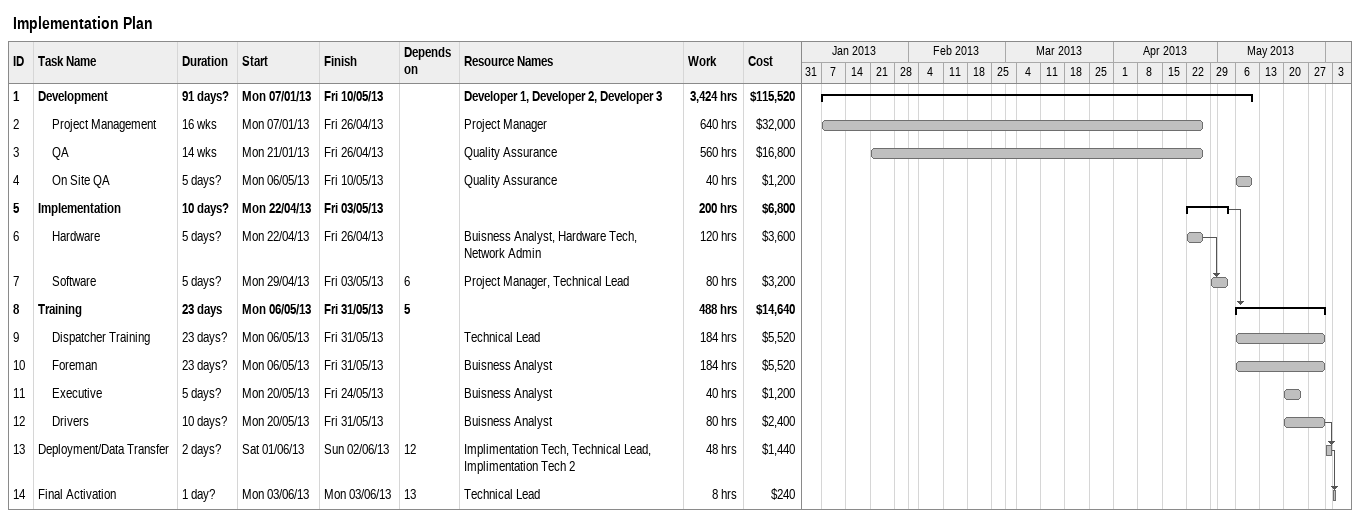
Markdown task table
Implementation Plan

| ID | Level | Task | Duration | Start | Finish | Predecessors | Resources | Work (h) | Cost ($) |
|---|---|---|---|---|---|---|---|---|---|
| 1 | 1 | **Development** | 91d? | 2013-01-07 | 2013-05-10 |  | Developer 1, Developer 2, Developer 3 | 3424 | 115520 |
| 2 | 2 | Project Management | 16w | 2013-01-07 | 2013-04-26 |  | Project Manager | 640 | 32000 |
| 3 | 2 | QA | 14w | 2013-01-21 | 2013-04-26 |  | Quality Assurance | 560 | 16800 |
| 4 | 2 | On Site QA | 5d? | 2013-05-06 | 2013-05-10 |  | Quality Assurance | 40 | 1200 |
| 5 | 1 | **Implementation** | 10d? | 2013-04-22 | 2013-05-03 |  |  | 200 | 6800 |
| 6 | 2 | Hardware | 5d? | 2013-04-22 | 2013-04-26 |  | Buisness Analyst, Hardware Tech, Network Admin | 120 | 3600 |
| 7 | 2 | Software | 5d? | 2013-04-29 | 2013-05-03 | 6 | Project Manager, Technical Lead | 80 | 3200 |
| 8 | 1 | **Training** | 23d | 2013-05-06 | 2013-05-31 | 5 |  | 488 | 14640 |
| 9 | 2 | Dispatcher Training | 23d? | 2013-05-06 | 2013-05-31 |  | Technical Lead | 184 | 5520 |
| 10 | 2 | Foreman | 23d? | 2013-05-06 | 2013-05-31 |  | Buisness Analyst | 184 | 5520 |
| 11 | 2 | Executive | 5d? | 2013-05-20 | 2013-05-24 |  | Buisness Analyst | 40 | 1200 |
| 12 | 2 | Drivers | 10d? | 2013-05-20 | 2013-05-31 |  | Buisness Analyst | 80 | 2400 |
| 13 | 1 | Deployment/Data Transfer | 2d? | 2013-06-01 | 2013-06-02 | 12 | Implimentation Tech, Technical Lead, Implimentation Tech 2 | 48 | 1440 |
| 14 | 1 | Final Activation | 1d? | 2013-06-03 | 2013-06-03 | 13 | Technical Lead | 8 | 240 |
